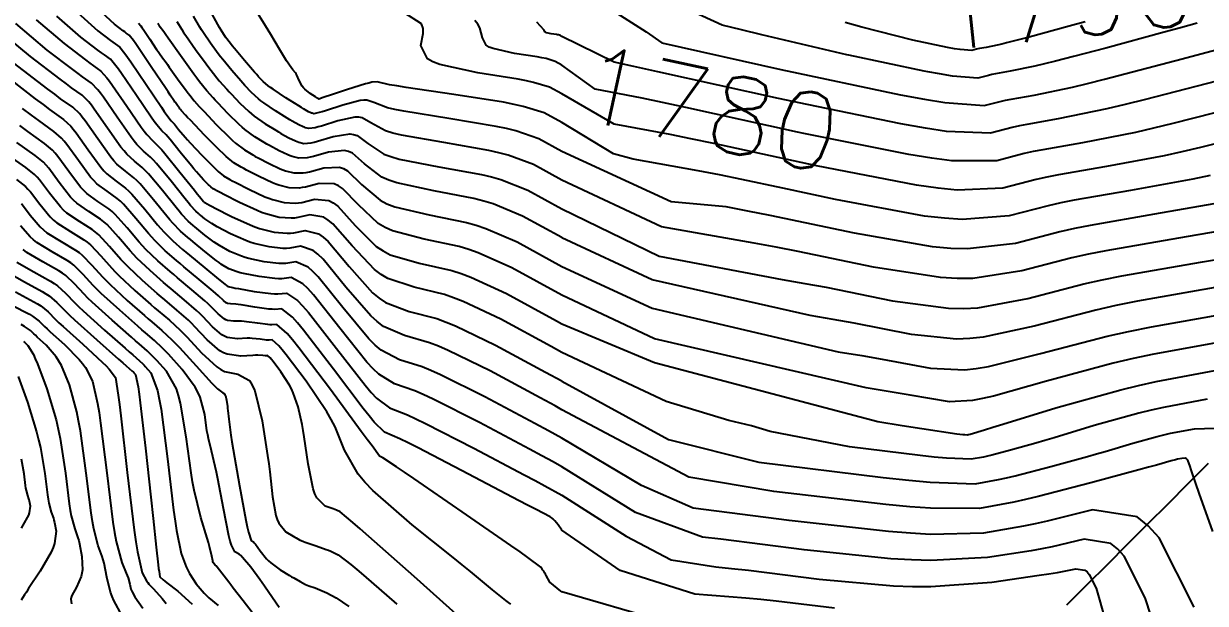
# Model space of a CAD drawing. Header units: metres. Extents: x 837475 to 838479, y 1189012 to 1191015.
# Drawn here: x 837973.4 to 838031.8, y 1189071.6 to 1189100.2 of the extents above; entities that cross this region are included whole.
import ezdxf

# ---------------------------------------------------------------- set-up
doc = ezdxf.new("R2010")
doc.units = ezdxf.units.M
doc.header["$LTSCALE"] = 0.3
for name, color, linetype in [('COTAS 10', 1, 'Continuous'), ('COTAS INT', 252, 'Continuous'), ('DRENAJE', 5, 'Continuous')]:
    doc.layers.add(name, color=color, linetype=linetype)
doc.styles.get("Standard").update_dxf_attribs({"font": 'simplex.shx'})

msp = doc.modelspace()

# ---------------------------------------------------------------- linework, layer by layer
at = {"layer": 'COTAS 10'}
for points in [[(838035.187, 1189095.008), (838031.551, 1189094.089), (838030.633, 1189093.879), (838029.755, 1189093.687), (838026.904, 1189093.152), (838024.54, 1189092.737), (838023.968, 1189092.621), (838023.432, 1189092.504), (838021.794, 1189092.077), (838019.526, 1189091.984), (838018.593, 1189092.078), (838017.528, 1189092.224), (838012.58, 1189093.183), (838011.438, 1189093.432), (838007.511, 1189094.288), (838006.37, 1189094.526), (838005.342, 1189094.734), (838002.58, 1189095.24), (838000, 1189096.744), (837999.998, 1189096.745), (837999.388, 1189097.079), (837998.599, 1189097.315), (837998.243, 1189097.389), (837997.829, 1189097.467), (837995.839, 1189097.779), (837993.961, 1189098.192), (837993.618, 1189098.333), (837993.35, 1189098.485), (837993.021, 1189099.133), (837993.131, 1189099.738), (837993.14, 1189099.864), (837993.14, 1189099.972), (837993.064, 1189100.211), (837992.187, 1189100.774)], [(837974.017, 1189100.401), (837975.394, 1189099.233), (837976.447, 1189098.427), (837976.661, 1189098.266), (837976.842, 1189098.131), (837977.217, 1189097.864), (837977.509, 1189097.543), (837977.637, 1189097.373), (837977.785, 1189097.167), (837978.493, 1189096.134), (837979.202, 1189095.103), (837979.351, 1189094.899), (837979.48, 1189094.73), (837979.777, 1189094.416), (837980.083, 1189094.131), (837980.218, 1189093.98), (837980.374, 1189093.798), (837981.119, 1189092.882), (837981.836, 1189091.979), (837981.974, 1189091.805), (837982.086, 1189091.664), (837982.275, 1189091.432), (837982.298, 1189091.412), (837982.306, 1189091.406), (837982.314, 1189091.399), (837982.35, 1189091.369), (837982.575, 1189091.245), (837982.703, 1189091.178), (837982.86, 1189091.097), (837983.663, 1189090.688), (837984.588, 1189090.264), (837984.821, 1189090.174), (837985.045, 1189090.095), (837985.772, 1189089.907), (837986.41, 1189089.853), (837986.579, 1189089.857), (837986.743, 1189089.871), (837987.306, 1189089.992), (837987.966, 1189089.828), (837988.192, 1189089.661), (837988.436, 1189089.441), (837989.475, 1189088.21), (837990.638, 1189086.911), (837990.96, 1189086.649), (837991.284, 1189086.429), (837992.454, 1189085.987), (837993.821, 1189085.631), (837994.268, 1189085.465), (837994.745, 1189085.27), (837996.718, 1189084.323), (837999.193, 1189082.989), (837999.987, 1189082.55), (838000, 1189082.543), (838005.271, 1189079.661), (838009.726, 1189078.537), (838015.88, 1189077.778), (838017.137, 1189077.645), (838018.2, 1189077.545), (838020.425, 1189077.461), (838021.581, 1189077.674), (838021.97, 1189077.76), (838022.39, 1189077.859), (838024.155, 1189078.315), (838025.97, 1189078.818), (838026.421, 1189078.946), (838026.849, 1189079.069), (838028.208, 1189079.473), (838029.414, 1189079.808), (838029.745, 1189079.889), (838030.076, 1189079.963), (838031.26, 1189080.186), (838032.254, 1189080.219)], [(838032.841, 1189087.264), (838028.444, 1189086.492), (838027.38, 1189086.276), (838026.383, 1189086.058), (838023.336, 1189085.264), (838020.816, 1189084.713), (838020.152, 1189084.649), (838019.501, 1189084.623), (838017.27, 1189084.85), (838014.436, 1189085.407), (838013.405, 1189085.589), (838012.268, 1189085.783), (838004.454, 1189087.546), (838000, 1189089.635), (837999.993, 1189089.639), (837998.053, 1189090.701), (837996.6, 1189091.303), (837996.138, 1189091.444), (837995.65, 1189091.574), (837993.674, 1189091.95), (837991.844, 1189092.339), (837991.448, 1189092.476), (837991.1, 1189092.627), (837990.244, 1189093.279), (837989.64, 1189093.817), (837989.452, 1189093.895), (837989.255, 1189093.943), (837988.465, 1189093.861), (837987.724, 1189093.645), (837987.557, 1189093.608), (837987.406, 1189093.581), (837987.001, 1189093.566), (837986.669, 1189093.653), (837986.565, 1189093.69), (837986.455, 1189093.733), (837986.015, 1189093.936), (837985.543, 1189094.188), (837985.412, 1189094.261), (837985.282, 1189094.337), (837984.816, 1189094.624), (837984.33, 1189094.98), (837984.189, 1189095.099), (837984.044, 1189095.227), (837983.494, 1189095.764), (837982.985, 1189096.3), (837982.866, 1189096.428), (837982.756, 1189096.547), (837982.44, 1189096.902), (837982.088, 1189097.348), (837981.955, 1189097.525), (837981.807, 1189097.724), (837981.147, 1189098.636), (837980.532, 1189099.498), (837980.413, 1189099.667), (837980.316, 1189099.805), (837980.148, 1189100.049), (837980.085, 1189100.141), (837980.054, 1189100.182), (837980.018, 1189100.231)], [(838025.849, 1189100.312), (838025.061, 1189100.096), (838023.085, 1189099.557), (838021.973, 1189099.267), (838021.73, 1189099.206), (838021.514, 1189099.155), (838020.968, 1189099.04), (838020.636, 1189098.982), (838020.556, 1189098.966), (838020.481, 1189098.949), (838020.251, 1189098.89), (838019.685, 1189098.932), (838019.398, 1189098.98), (838019.054, 1189099.044), (838017.341, 1189099.406), (838014.815, 1189100.043), (838014, 1189100.27)], [(838013.466, 1189071.309), (838010.588, 1189071.656), (838009.83, 1189071.736), (838009.09, 1189071.809), (838006.559, 1189072.012), (838002.878, 1189073.177), (838000, 1189075.175), (837999.973, 1189075.212), (837999.884, 1189075.331), (837999.808, 1189075.431), (837999.644, 1189075.638), (837999.561, 1189075.719), (837999.536, 1189075.74), (837999.511, 1189075.76), (837999.411, 1189075.825), (837998.729, 1189076.187), (837998.336, 1189076.394), (837997.855, 1189076.647), (837995.383, 1189077.945), (837992.891, 1189079.237), (837992.399, 1189079.486), (837991.991, 1189079.688), (837991.233, 1189080.024), (837990.723, 1189080.519), (837990.473, 1189080.822), (837990.175, 1189081.195), (837988.706, 1189083.14), (837987.232, 1189085.065), (837986.931, 1189085.426), (837986.677, 1189085.712), (837986.146, 1189086.124), (837985.805, 1189086.09), (837985.67, 1189086.096), (837985.518, 1189086.107), (837984.822, 1189086.202), (837984.143, 1189086.31), (837984.001, 1189086.329), (837983.88, 1189086.345), (837983.61, 1189086.363), (837983.474, 1189086.38), (837983.438, 1189086.396), (837983.403, 1189086.415), (837983.278, 1189086.523), (837983.02, 1189086.765), (837982.9, 1189086.87), (837982.758, 1189086.991), (837982.071, 1189087.565), (837981.312, 1189088.197), (837981.125, 1189088.354), (837980.949, 1189088.504), (837980.396, 1189088.984), (837979.877, 1189089.49), (837979.722, 1189089.657), (837979.563, 1189089.836), (837978.946, 1189090.579), (837978.332, 1189091.284), (837978.174, 1189091.439), (837978.021, 1189091.577), (837977.515, 1189091.928), (837977.012, 1189092.305), (837976.861, 1189092.459), (837976.706, 1189092.634), (837976.105, 1189093.443), (837975.535, 1189094.242), (837975.399, 1189094.411), (837975.272, 1189094.556), (837974.894, 1189094.892), (837974.14, 1189095.427), (837973.776, 1189095.698), (837973.345, 1189096.023)], [(837973.284, 1189091.317), (837973.718, 1189090.752), (837974.21, 1189090.164), (837974.371, 1189090.019), (837974.543, 1189089.88), (837975.253, 1189089.44), (837975.96, 1189089.023), (837976.13, 1189088.899), (837976.289, 1189088.77), (837976.772, 1189088.276), (837977.29, 1189087.693), (837977.471, 1189087.51), (837977.668, 1189087.316), (837978.517, 1189086.535), (837979.36, 1189085.794), (837979.555, 1189085.625), (837979.732, 1189085.472), (837980.229, 1189085.05), (837980.723, 1189084.588), (837980.897, 1189084.409), (837981.089, 1189084.207), (837981.917, 1189083.296), (837982.688, 1189082.449), (837982.844, 1189082.288), (837982.974, 1189082.159), (837983.235, 1189081.958), (837983.322, 1189081.909), (837983.343, 1189081.875), (837983.362, 1189081.832), (837983.418, 1189081.605), (837983.464, 1189081.288), (837983.476, 1189081.188), (837983.488, 1189081.082), (837983.53, 1189080.658), (837983.637, 1189079.875), (837983.69, 1189079.543), (837983.753, 1189079.162), (837984.063, 1189077.369), (837984.38, 1189075.666), (837984.446, 1189075.341), (837984.504, 1189075.081), (837984.637, 1189074.669), (837984.75, 1189074.591), (837984.795, 1189074.541), (837984.845, 1189074.478), (837985.077, 1189074.146), (837985.393, 1189073.753), (837985.497, 1189073.65), (837985.607, 1189073.551), (837986.067, 1189073.218), (837986.526, 1189072.937), (837986.636, 1189072.871), (837986.74, 1189072.81), (837987.053, 1189072.63), (837987.33, 1189072.492), (837987.409, 1189072.457), (837987.491, 1189072.424), (837987.796, 1189072.314), (837988.147, 1189072.179), (837988.257, 1189072.13), (837988.372, 1189072.075), (837988.837, 1189071.832), (837989.469, 1189071.404)], [(837972.99, 1189086.952), (837973.898, 1189086.469), (837974.086, 1189086.358), (837974.246, 1189086.257), (837974.599, 1189085.973), (837974.968, 1189085.594), (837975.139, 1189085.432), (837975.341, 1189085.246), (837976.318, 1189084.37), (837977.278, 1189083.487), (837977.468, 1189083.297), (837977.627, 1189083.131), (837977.927, 1189082.727), (837978.071, 1189081.854), (837978.131, 1189081.392), (837978.199, 1189080.834), (837978.518, 1189078.023), (837978.86, 1189075.173), (837978.943, 1189074.591), (837979.021, 1189074.098), (837979.259, 1189073.065), (837979.467, 1189072.672), (837979.526, 1189072.582), (837979.585, 1189072.501), (837979.804, 1189072.279), (837980.239, 1189071.793), (837980.435, 1189071.546)], [(837973.287, 1189075.266), (837973.592, 1189075.793), (837973.647, 1189075.917), (837973.689, 1189076.031), (837973.731, 1189076.365), (837973.684, 1189076.612), (837973.67, 1189076.671), (837973.655, 1189076.726), (837973.595, 1189076.893), (837973.528, 1189077.142), (837973.509, 1189077.249), (837973.489, 1189077.373), (837973.416, 1189077.957), (837973.296, 1189078.679)]]:
    msp.add_lwpolyline(points, dxfattribs=at)
at = {"layer": 'COTAS INT'}
for points in [[(838000, 1189102.478), (838004.162, 1189099.813), (838004.937, 1189099.27), (838010.816, 1189097.949), (838016.733, 1189096.698), (838017.921, 1189096.477), (838018.913, 1189096.311), (838020.868, 1189096.164), (838021.661, 1189096.371), (838021.921, 1189096.428), (838022.198, 1189096.484), (838023.342, 1189096.685), (838025.229, 1189097.08), (838025.974, 1189097.258), (838026.815, 1189097.467), (838030.657, 1189098.47), (838034.475, 1189099.495), (838035.302, 1189099.718), (838036.028, 1189099.915), (838037.818, 1189100.403)], [(838031.385, 1189100.237), (838030.576, 1189100.015), (838029.768, 1189099.795), (838026.871, 1189099.013), (838025.275, 1189098.597), (838024.394, 1189098.367), (838023.852, 1189098.232), (838023.371, 1189098.117), (838022.155, 1189097.863), (838021.417, 1189097.733), (838021.239, 1189097.697), (838021.071, 1189097.66), (838020.56, 1189097.527), (838019.299, 1189097.622), (838018.66, 1189097.729), (838018.086, 1189097.836), (838017.894, 1189097.871), (838014.171, 1189098.659), (838014.078, 1189098.678), (838009.876, 1189099.657), (838008.866, 1189099.908), (838007.922, 1189100.15), (838002.294, 1189102.733)], [(837976.049, 1189100.769), (837977.059, 1189099.869), (837977.687, 1189099.389), (837977.923, 1189099.212), (837978.147, 1189099.053), (837978.403, 1189098.737), (837978.532, 1189098.557), (837978.686, 1189098.338), (837979.448, 1189097.211), (837980.2, 1189096.09), (837980.347, 1189095.875), (837980.468, 1189095.7), (837980.682, 1189095.412), (837980.764, 1189095.334), (837980.801, 1189095.292), (837980.844, 1189095.242), (837981.049, 1189094.989), (837981.376, 1189094.605), (837981.496, 1189094.472), (837981.627, 1189094.328), (837982.208, 1189093.713), (837982.774, 1189093.137), (837982.897, 1189093.017), (837983.005, 1189092.915), (837983.275, 1189092.69), (837983.576, 1189092.518), (837983.705, 1189092.45), (837983.853, 1189092.372), (837984.55, 1189092.015), (837985.315, 1189091.662), (837985.505, 1189091.587), (837985.686, 1189091.522), (837986.263, 1189091.371), (837986.809, 1189091.344), (837986.97, 1189091.358), (837987.135, 1189091.38), (837987.77, 1189091.54), (837988.481, 1189091.474), (837988.696, 1189091.354), (837988.918, 1189091.191), (837989.782, 1189090.237), (837990.823, 1189089.197), (837991.155, 1189088.98), (837991.508, 1189088.793), (837992.942, 1189088.372), (837994.552, 1189088.008), (837995.016, 1189087.857), (837995.487, 1189087.683), (837997.252, 1189086.874), (837999.728, 1189085.526), (838000, 1189085.374), (838004.57, 1189083.457), (838015.616, 1189080.538), (838016.805, 1189080.355), (838017.781, 1189080.205), (838019.522, 1189079.942), (838019.81, 1189079.906), (838019.868, 1189079.9), (838019.917, 1189079.895), (838020.018, 1189079.891), (838020.068, 1189079.9), (838020.085, 1189079.904), (838020.103, 1189079.908), (838020.179, 1189079.927), (838020.878, 1189080.14), (838021.289, 1189080.265), (838021.795, 1189080.42), (838024.405, 1189081.22), (838027.611, 1189082.113), (838028.493, 1189082.326), (838029.372, 1189082.524), (838032.521, 1189083.117)], [(838033.152, 1189084.582), (838029.242, 1189083.873), (838028.229, 1189083.656), (838027.247, 1189083.43), (838023.953, 1189082.539), (838021.332, 1189081.804), (838020.775, 1189081.677), (838020.29, 1189081.583), (838019.146, 1189081.517), (838017.206, 1189081.854), (838016.22, 1189082.014), (838015.038, 1189082.203), (838004.57, 1189084.626), (838000, 1189086.793), (837999.992, 1189086.797), (837997.519, 1189088.15), (837995.858, 1189088.89), (837995.39, 1189089.052), (837994.918, 1189089.197), (837993.186, 1189089.565), (837991.62, 1189089.975), (837991.253, 1189090.145), (837990.915, 1189090.341), (837989.936, 1189091.251), (837989.159, 1189092.066), (837988.948, 1189092.201), (837988.739, 1189092.297), (837988.001, 1189092.314), (837987.331, 1189092.135), (837987.165, 1189092.108), (837987.008, 1189092.089), (837986.509, 1189092.102), (837986.014, 1189092.233), (837985.858, 1189092.288), (837985.695, 1189092.352), (837985.039, 1189092.655), (837984.416, 1189092.977), (837984.274, 1189093.054), (837984.145, 1189093.125), (837983.788, 1189093.335), (837983.401, 1189093.651), (837983.253, 1189093.789), (837983.087, 1189093.948), (837982.339, 1189094.707), (837981.636, 1189095.439), (837981.5, 1189095.582), (837981.387, 1189095.7), (837981.19, 1189095.909), (837981.139, 1189095.974), (837981.119, 1189096.001), (837981.096, 1189096.032), (837980.994, 1189096.173), (837980.894, 1189096.313), (837980.873, 1189096.342), (837980.854, 1189096.367), (837980.813, 1189096.424), (837980.634, 1189096.688), (837980.529, 1189096.845), (837980.4, 1189097.037), (837979.737, 1189098.031), (837979.066, 1189099.027), (837978.933, 1189099.22), (837978.822, 1189099.378), (837978.612, 1189099.648), (837978.463, 1189099.753), (837978.392, 1189099.806), (837978.307, 1189099.87), (837977.892, 1189100.188), (837977.065, 1189100.953)], [(838032.588, 1189091.376), (838029.279, 1189090.797), (838026.102, 1189090.239), (838025.333, 1189090.083), (838024.612, 1189089.926), (838022.411, 1189089.352), (838020.042, 1189089.076), (838019.217, 1189089.106), (838018.317, 1189089.184), (838014.456, 1189089.85), (838010.281, 1189090.736), (838009.184, 1189090.951), (838008.112, 1189091.154), (838005.388, 1189091.401), (838000, 1189093.901), (837999.996, 1189093.903), (837998.854, 1189094.528), (837997.712, 1189094.923), (837997.259, 1189095.031), (837996.748, 1189095.139), (837994.407, 1189095.528), (837992.18, 1189095.884), (837991.741, 1189095.973), (837991.378, 1189096.056), (837990.705, 1189096.321), (837990.363, 1189096.442), (837990.208, 1189096.436), (837990.028, 1189096.412), (837989.161, 1189096.182), (837988.312, 1189095.909), (837988.144, 1189095.858), (837988.004, 1189095.817), (837987.738, 1189095.761), (837987.651, 1189095.784), (837987.624, 1189095.793), (837987.595, 1189095.805), (837987.48, 1189095.858), (837987.232, 1189096.003), (837987.12, 1189096.073), (837986.989, 1189096.155), (837986.357, 1189096.557), (837985.724, 1189096.973), (837985.592, 1189097.065), (837985.479, 1189097.145), (837985.226, 1189097.35), (837985.007, 1189097.592), (837984.915, 1189097.697), (837984.81, 1189097.818), (837984.316, 1189098.391), (837983.815, 1189098.982), (837983.706, 1189099.115), (837983.609, 1189099.234), (837983.364, 1189099.55), (837983.149, 1189099.89), (837983.071, 1189100.024), (837982.985, 1189100.175), (837982.608, 1189100.863)], [(838032.037, 1189092.712), (838031.171, 1189092.531), (838028.092, 1189091.974), (838025.321, 1189091.488), (838024.651, 1189091.352), (838024.022, 1189091.215), (838022.102, 1189090.714), (838019.784, 1189090.53), (838018.905, 1189090.592), (838017.923, 1189090.704), (838013.518, 1189091.517), (838010.921, 1189092.077), (838008.896, 1189092.512), (838007.777, 1189092.739), (838006.727, 1189092.944), (838003.518, 1189093.51), (838002.554, 1189093.776), (838000, 1189095.322), (837999.997, 1189095.324), (837999.121, 1189095.803), (837998.083, 1189096.129), (837997.633, 1189096.227), (837997.114, 1189096.328), (837994.651, 1189096.72), (837992.292, 1189097.066), (837991.838, 1189097.138), (837991.47, 1189097.2), (837990.859, 1189097.334), (837990.604, 1189097.317), (837990.461, 1189097.283), (837990.286, 1189097.235), (837989.393, 1189096.956), (837988.508, 1189096.663), (837988.339, 1189096.608), (837988.203, 1189096.563), (837987.984, 1189096.492), (837987.979, 1189096.494), (837987.977, 1189096.494), (837987.975, 1189096.495), (837987.968, 1189096.498), (837987.901, 1189096.541), (837987.861, 1189096.566), (837987.812, 1189096.597), (837987.56, 1189096.759), (837987.285, 1189096.981), (837987.222, 1189097.05), (837987.166, 1189097.122), (837987.009, 1189097.409), (837986.89, 1189097.678), (837986.857, 1189097.739), (837986.824, 1189097.793), (837986.704, 1189097.94), (837986.528, 1189098.163), (837986.46, 1189098.265), (837986.383, 1189098.384), (837986.034, 1189098.962), (837985.603, 1189099.687), (837985.475, 1189099.899), (837985.342, 1189100.116), (837984.83, 1189100.942)], [(838032.159, 1189075.099), (838031.496, 1189077.003), (838031.169, 1189077.966), (838031.103, 1189078.159), (838031.047, 1189078.32), (838030.937, 1189078.631), (838030.865, 1189078.707), (838030.834, 1189078.718), (838030.798, 1189078.726), (838030.629, 1189078.72), (838030.428, 1189078.683), (838030.372, 1189078.67), (838030.315, 1189078.656), (838030.11, 1189078.599), (838029.376, 1189078.393), (838028.987, 1189078.286), (838028.516, 1189078.157), (838026.143, 1189077.509), (838023.533, 1189076.834), (838022.913, 1189076.688), (838022.337, 1189076.56), (838020.628, 1189076.246), (838018.208, 1189076.255), (838017.184, 1189076.331), (838016.006, 1189076.439), (838010.474, 1189077.092), (838006.264, 1189077.792), (838000, 1189081.129), (837999.657, 1189081.319), (837998.926, 1189081.721), (837996.451, 1189083.047), (837994.375, 1189084.064), (837993.894, 1189084.269), (837993.455, 1189084.442), (837992.209, 1189084.795), (837991.171, 1189085.247), (837990.863, 1189085.483), (837990.545, 1189085.768), (837989.321, 1189087.196), (837988.195, 1189088.566), (837987.94, 1189088.814), (837987.708, 1189089.004), (837987.074, 1189089.219), (837986.547, 1189089.116), (837986.383, 1189089.107), (837986.211, 1189089.107), (837985.526, 1189089.176), (837984.786, 1189089.35), (837984.579, 1189089.417), (837984.372, 1189089.491), (837983.62, 1189089.823), (837982.965, 1189090.169), (837982.819, 1189090.252), (837982.689, 1189090.33), (837982.348, 1189090.563), (837982.134, 1189090.742), (837982.083, 1189090.784), (837982.036, 1189090.824), (837981.899, 1189090.942), (837981.644, 1189091.23), (837981.524, 1189091.376), (837981.381, 1189091.55), (837980.685, 1189092.421), (837979.966, 1189093.295), (837979.809, 1189093.472), (837979.671, 1189093.62), (837979.325, 1189093.919), (837978.987, 1189094.245), (837978.853, 1189094.411), (837978.703, 1189094.609), (837978.015, 1189095.596), (837977.335, 1189096.582), (837977.189, 1189096.78), (837977.062, 1189096.945), (837976.753, 1189097.27), (837976.302, 1189097.59), (837976.084, 1189097.752), (837975.826, 1189097.946), (837974.561, 1189098.914), (837973.001, 1189100.217)], [(838031.891, 1189081.651), (838029.724, 1189081.244), (838029.119, 1189081.107), (838028.513, 1189080.961), (838026.307, 1189080.347), (838024.322, 1189079.744), (838023.855, 1189079.606), (838023.424, 1189079.479), (838022.167, 1189079.121), (838021.246, 1189078.883), (838021.028, 1189078.832), (838020.824, 1189078.787), (838020.222, 1189078.676), (838018.996, 1189078.728), (838018.4, 1189078.786), (838017.694, 1189078.862), (838014.216, 1189079.293), (838010.287, 1189080.048), (838009.371, 1189080.332), (838008.249, 1189080.595), (838005.154, 1189081.53), (838000, 1189083.958), (837999.461, 1189084.258), (837996.985, 1189085.599), (837995.116, 1189086.477), (837994.642, 1189086.661), (837994.187, 1189086.82), (837992.698, 1189087.18), (837991.396, 1189087.611), (837991.058, 1189087.814), (837990.73, 1189088.054), (837989.629, 1189089.224), (837988.677, 1189090.316), (837988.444, 1189090.507), (837988.224, 1189090.651), (837987.538, 1189090.766), (837986.939, 1189090.626), (837986.774, 1189090.607), (837986.61, 1189090.598), (837986.018, 1189090.639), (837985.359, 1189090.812), (837985.152, 1189090.886), (837984.935, 1189090.972), (837984.062, 1189091.374), (837983.29, 1189091.767), (837983.136, 1189091.846), (837983.008, 1189091.912), (837982.761, 1189092.046), (837982.641, 1189092.146), (837982.593, 1189092.191), (837982.538, 1189092.244), (837982.287, 1189092.5), (837981.931, 1189092.896), (837981.811, 1189093.038), (837981.682, 1189093.193), (837981.136, 1189093.869), (837980.628, 1189094.496), (837980.522, 1189094.62), (837980.432, 1189094.722), (837980.23, 1189094.914), (837979.974, 1189095.215), (837979.849, 1189095.387), (837979.701, 1189095.597), (837978.97, 1189096.672), (837978.236, 1189097.752), (837978.084, 1189097.965), (837977.956, 1189098.14), (837977.682, 1189098.459), (837977.382, 1189098.671), (837977.238, 1189098.779), (837977.067, 1189098.908), (837976.226, 1189099.551), (837975.033, 1189100.585)], [(837979.076, 1189100.242), (837979.179, 1189100.11), (837979.233, 1189100.033), (837979.298, 1189099.939), (837979.626, 1189099.453), (837979.966, 1189098.946), (837980.04, 1189098.838), (837980.104, 1189098.745), (837980.258, 1189098.529), (837980.43, 1189098.295), (837980.505, 1189098.192), (837980.592, 1189098.072), (837981.005, 1189097.496), (837981.427, 1189096.912), (837981.52, 1189096.786), (837981.603, 1189096.675), (837981.815, 1189096.405), (837982.072, 1189096.123), (837982.183, 1189096.005), (837982.311, 1189095.87), (837982.916, 1189095.235), (837983.565, 1189094.588), (837983.721, 1189094.444), (837983.866, 1189094.315), (837984.302, 1189093.979), (837984.714, 1189093.731), (837984.843, 1189093.657), (837984.979, 1189093.582), (837985.527, 1189093.296), (837986.075, 1189093.043), (837986.211, 1189092.989), (837986.341, 1189092.943), (837986.755, 1189092.834), (837987.207, 1189092.835), (837987.361, 1189092.858), (837987.528, 1189092.89), (837988.233, 1189093.087), (837988.997, 1189093.12), (837989.2, 1189093.048), (837989.4, 1189092.941), (837990.09, 1189092.265), (837991.008, 1189091.484), (837991.351, 1189091.311), (837991.732, 1189091.157), (837993.43, 1189090.758), (837995.284, 1189090.385), (837995.764, 1189090.248), (837996.229, 1189090.096), (837997.786, 1189089.425), (837999.993, 1189088.218), (838000, 1189088.214), (838004.454, 1189086.144), (838013.653, 1189083.993), (838014.812, 1189083.801), (838015.821, 1189083.63), (838018.208, 1189083.183), (838019.896, 1189083.103), (838020.463, 1189083.163), (838021.074, 1189083.259), (838023.644, 1189083.901), (838026.936, 1189084.763), (838028.001, 1189084.997), (838029.134, 1189085.229), (838033.783, 1189086.048)], [(837980.968, 1189100.32), (837981.205, 1189099.928), (837981.299, 1189099.786), (837981.405, 1189099.629), (837981.886, 1189098.94), (837982.408, 1189098.227), (837982.539, 1189098.055), (837982.663, 1189097.893), (837983.065, 1189097.398), (837983.441, 1189096.971), (837983.549, 1189096.851), (837983.659, 1189096.731), (837984.071, 1189096.292), (837984.522, 1189095.866), (837984.656, 1189095.754), (837984.795, 1189095.644), (837985.33, 1189095.268), (837985.851, 1189094.943), (837985.982, 1189094.865), (837986.106, 1189094.793), (837986.503, 1189094.577), (837986.835, 1189094.424), (837986.918, 1189094.391), (837986.996, 1189094.363), (837987.247, 1189094.297), (837987.605, 1189094.326), (837987.752, 1189094.358), (837987.92, 1189094.399), (837988.697, 1189094.635), (837989.513, 1189094.766), (837989.704, 1189094.742), (837989.881, 1189094.692), (837990.397, 1189094.293), (837991.193, 1189093.77), (837991.546, 1189093.642), (837991.956, 1189093.521), (837993.919, 1189093.143), (837996.016, 1189092.762), (837996.512, 1189092.64), (837996.97, 1189092.509), (837998.32, 1189091.977), (837999.994, 1189091.061), (838000, 1189091.058), (838004.804, 1189088.714), (838010.883, 1189087.573), (838011.998, 1189087.376), (838013.051, 1189087.183), (838016.332, 1189086.517), (838019.106, 1189086.143), (838019.84, 1189086.135), (838020.558, 1189086.167), (838023.028, 1189086.626), (838025.793, 1189087.347), (838026.698, 1189087.545), (838027.663, 1189087.741), (838031.653, 1189088.442), (838035.422, 1189089.065)], [(838034.005, 1189090.22), (838030.466, 1189089.619), (838026.882, 1189088.99), (838026.015, 1189088.814), (838025.203, 1189088.637), (838022.719, 1189087.989), (838020.3, 1189087.621), (838019.528, 1189087.621), (838018.712, 1189087.664), (838015.394, 1189088.183), (838011.666, 1189088.959), (838010.591, 1189089.164), (838009.498, 1189089.364), (838004.921, 1189090.175), (838000, 1189092.479), (837999.995, 1189092.482), (837998.587, 1189093.252), (837997.341, 1189093.716), (837996.886, 1189093.835), (837996.382, 1189093.951), (837994.163, 1189094.335), (837992.068, 1189094.703), (837991.643, 1189094.807), (837991.285, 1189094.913), (837990.551, 1189095.307), (837990.122, 1189095.567), (837989.956, 1189095.589), (837989.77, 1189095.589), (837988.929, 1189095.408), (837988.116, 1189095.154), (837987.948, 1189095.108), (837987.805, 1189095.072), (837987.492, 1189095.029), (837987.324, 1189095.073), (837987.271, 1189095.092), (837987.215, 1189095.114), (837986.992, 1189095.217), (837986.669, 1189095.398), (837986.551, 1189095.469), (837986.42, 1189095.549), (837985.843, 1189095.912), (837985.26, 1189096.309), (837985.124, 1189096.409), (837985, 1189096.506), (837984.649, 1189096.821), (837984.333, 1189097.161), (837984.232, 1189097.274), (837984.125, 1189097.394), (837983.691, 1189097.895), (837983.239, 1189098.438), (837983.122, 1189098.585), (837983.008, 1189098.73), (837982.625, 1189099.245), (837982.277, 1189099.759), (837982.185, 1189099.905), (837982.095, 1189100.051), (837981.788, 1189100.592)], [(838034.276, 1189096.323), (838030.194, 1189095.275), (838029.23, 1189095.045), (838028.338, 1189094.842), (838025.717, 1189094.33), (838023.759, 1189093.986), (838023.286, 1189093.89), (838022.842, 1189093.793), (838021.485, 1189093.439), (838019.268, 1189093.438), (838018.282, 1189093.564), (838017.134, 1189093.744), (838011.956, 1189094.787), (838011.642, 1189094.85), (838006.126, 1189096.065), (838004.962, 1189096.314), (838003.957, 1189096.525), (838001.642, 1189096.971), (838000, 1189098.166), (837999.999, 1189098.167), (837999.656, 1189098.354), (837999.211, 1189098.488), (837999.01, 1189098.529), (837998.777, 1189098.573), (837997.656, 1189098.749), (837996.598, 1189098.981), (837996.405, 1189099.061), (837996.254, 1189099.147), (837996.069, 1189099.511), (837995.947, 1189100.016), (837995.837, 1189100.19), (837995.693, 1189100.379)], [(838033.365, 1189097.637), (838028.837, 1189096.46), (838027.826, 1189096.212), (838026.921, 1189095.998), (838024.53, 1189095.507), (838022.979, 1189095.235), (838022.603, 1189095.159), (838022.252, 1189095.082), (838021.177, 1189094.802), (838019.01, 1189094.893), (838017.97, 1189095.05), (838016.739, 1189095.265), (838012.115, 1189096.225), (838010.704, 1189096.517), (838004.741, 1189097.841), (838003.555, 1189098.101), (838002.572, 1189098.315), (838000, 1189099.588), (837999.923, 1189099.63), (837999.823, 1189099.66), (837999.778, 1189099.669), (837999.725, 1189099.679), (837999.473, 1189099.719), (837999.235, 1189099.771), (837999.192, 1189099.789), (837999.158, 1189099.808), (837999.116, 1189099.89), (837998.764, 1189100.294)], [(838031.236, 1189071.358), (838029.507, 1189074.786), (838028.975, 1189075.385), (838028.42, 1189075.832), (838026.225, 1189076.183), (838023.971, 1189075.617), (838023.379, 1189075.487), (838022.801, 1189075.368), (838020.831, 1189075.032), (838018.215, 1189074.966), (838017.23, 1189075.018), (838016.131, 1189075.099), (838011.222, 1189075.646), (838006.484, 1189076.257), (838003.928, 1189077.383), (838000, 1189079.718), (837999.989, 1189079.724), (837999.327, 1189080.088), (837998.658, 1189080.452), (837996.184, 1189081.772), (837994.004, 1189082.857), (837993.52, 1189083.074), (837993.089, 1189083.254), (837991.965, 1189083.602), (837991.059, 1189084.065), (837990.765, 1189084.318), (837990.453, 1189084.625), (837989.167, 1189086.182), (837987.955, 1189087.691), (837987.688, 1189087.967), (837987.45, 1189088.181), (837986.842, 1189088.445), (837986.351, 1189088.362), (837986.187, 1189088.357), (837986.012, 1189088.361), (837985.28, 1189088.444), (837984.527, 1189088.606), (837984.338, 1189088.659), (837984.157, 1189088.717), (837983.577, 1189088.957), (837983.069, 1189089.241), (837982.935, 1189089.326), (837982.803, 1189089.415), (837982.347, 1189089.758), (837981.953, 1189090.085), (837981.861, 1189090.163), (837981.775, 1189090.235), (837981.523, 1189090.453), (837981.203, 1189090.795), (837981.073, 1189090.946), (837980.927, 1189091.122), (837980.25, 1189091.961), (837979.557, 1189092.792), (837979.4, 1189092.964), (837979.259, 1189093.109), (837978.872, 1189093.421), (837978.493, 1189093.76), (837978.355, 1189093.923), (837978.203, 1189094.115), (837977.538, 1189095.058), (837976.885, 1189095.997), (837976.742, 1189096.188), (837976.614, 1189096.348), (837976.288, 1189096.675), (837975.761, 1189097.049), (837975.507, 1189097.239), (837975.206, 1189097.466), (837973.728, 1189098.596), (837971.985, 1189100.032)], [(837972.063, 1189097.959), (837973.965, 1189096.504), (837974.353, 1189096.212), (837974.68, 1189095.968), (837975.359, 1189095.486), (837975.72, 1189095.154), (837975.846, 1189095.003), (837975.985, 1189094.827), (837976.583, 1189093.981), (837977.205, 1189093.127), (837977.359, 1189092.947), (837977.505, 1189092.79), (837977.967, 1189092.426), (837978.434, 1189092.088), (837978.583, 1189091.947), (837978.74, 1189091.787), (837979.38, 1189091.04), (837980.017, 1189090.265), (837980.173, 1189090.087), (837980.319, 1189089.925), (837980.772, 1189089.473), (837981.252, 1189089.058), (837981.416, 1189088.92), (837981.593, 1189088.771), (837982.344, 1189088.147), (837983.03, 1189087.585), (837983.166, 1189087.475), (837983.279, 1189087.385), (837983.491, 1189087.225), (837983.727, 1189087.169), (837983.854, 1189087.145), (837984.008, 1189087.116), (837984.788, 1189086.981), (837985.614, 1189086.87), (837985.796, 1189086.857), (837985.958, 1189086.852), (837986.378, 1189086.898), (837986.935, 1189086.535), (837987.183, 1189086.273), (837987.473, 1189085.94), (837988.86, 1189084.154), (837990.268, 1189082.338), (837990.57, 1189081.987), (837990.835, 1189081.701), (837991.477, 1189081.217), (837992.357, 1189080.877), (837992.773, 1189080.682), (837993.262, 1189080.444), (837995.65, 1189079.221), (837998.123, 1189077.915), (837998.667, 1189077.625), (837999.149, 1189077.366), (838000, 1189076.897), (838003.169, 1189074.871), (838005.388, 1189073.703), (838007.607, 1189073.366), (838008.385, 1189073.284), (838009.22, 1189073.19), (838012.718, 1189072.755), (838016.382, 1189072.421), (838017.322, 1189072.391), (838018.23, 1189072.388), (838021.238, 1189072.602), (838023.578, 1189072.941), (838024.065, 1189073.017), (838024.481, 1189073.084), (838025.403, 1189073.263), (838025.839, 1189073.193), (838025.949, 1189073.104), (838026.054, 1189072.986), (838026.398, 1189072.305), (838026.844, 1189070.743)], [(838029.725, 1189069.055), (838028.817, 1189071.832), (838027.781, 1189073.886), (838027.462, 1189074.245), (838027.129, 1189074.513), (838025.814, 1189074.723), (838024.226, 1189074.351), (838023.722, 1189074.252), (838023.19, 1189074.154), (838021.035, 1189073.817), (838018.222, 1189073.677), (838017.276, 1189073.704), (838016.257, 1189073.76), (838011.97, 1189074.2), (838007.852, 1189074.723), (838006.939, 1189074.831), (838003.637, 1189076.039), (838000, 1189078.304), (837999.569, 1189078.545), (837998.997, 1189078.856), (837998.391, 1189079.184), (837995.917, 1189080.496), (837993.633, 1189081.65), (837993.146, 1189081.878), (837992.723, 1189082.065), (837991.721, 1189082.409), (837990.947, 1189082.883), (837990.668, 1189083.152), (837990.36, 1189083.481), (837989.014, 1189085.168), (837987.714, 1189086.816), (837987.436, 1189087.12), (837987.193, 1189087.358), (837986.61, 1189087.671), (837986.155, 1189087.607), (837985.992, 1189087.607), (837985.813, 1189087.616), (837985.034, 1189087.712), (837984.267, 1189087.861), (837984.096, 1189087.902), (837983.942, 1189087.943), (837983.534, 1189088.091), (837983.174, 1189088.313), (837983.05, 1189088.401), (837982.916, 1189088.5), (837982.345, 1189088.952), (837981.773, 1189089.428), (837981.638, 1189089.541), (837981.513, 1189089.647), (837981.147, 1189089.963), (837980.761, 1189090.36), (837980.623, 1189090.516), (837980.472, 1189090.693), (837979.815, 1189091.5), (837979.149, 1189092.29), (837978.992, 1189092.455), (837978.846, 1189092.598), (837978.42, 1189092.924), (837977.999, 1189093.275), (837977.857, 1189093.435), (837977.704, 1189093.621), (837977.06, 1189094.519), (837976.435, 1189095.412), (837976.294, 1189095.595), (837976.167, 1189095.751), (837975.823, 1189096.081), (837975.221, 1189096.508), (837974.93, 1189096.725), (837974.586, 1189096.985), (837972.895, 1189098.277)], [(838004.985, 1189070.675), (838000, 1189072.129), (837999.945, 1189072.157), (837999.402, 1189072.598), (837999.225, 1189072.93), (837999.189, 1189072.995), (837999.158, 1189073.05), (837999.095, 1189073.152), (837999.057, 1189073.197), (837999.042, 1189073.216), (837999.026, 1189073.237), (837998.952, 1189073.337), (837998.305, 1189073.828), (837997.928, 1189074.096), (837997.464, 1189074.422), (837995.074, 1189076.077), (837992.677, 1189077.722), (837992.209, 1189078.041), (837991.827, 1189078.301), (837991.152, 1189078.749), (837991.053, 1189078.801), (837991.034, 1189078.811), (837991.018, 1189078.819), (837990.989, 1189078.832), (837990.611, 1189079.338), (837990.375, 1189079.656), (837990.083, 1189080.052), (837988.552, 1189082.126), (837986.991, 1189084.19), (837986.679, 1189084.579), (837986.419, 1189084.889), (837985.914, 1189085.35), (837985.667, 1189085.326), (837985.569, 1189085.33), (837985.458, 1189085.338), (837984.953, 1189085.407), (837984.416, 1189085.482), (837984.285, 1189085.494), (837984.162, 1189085.502), (837983.785, 1189085.501), (837983.467, 1189085.543), (837983.382, 1189085.579), (837983.298, 1189085.625), (837983.006, 1189085.877), (837982.634, 1189086.254), (837982.499, 1189086.378), (837982.351, 1189086.511), (837981.703, 1189087.062), (837980.996, 1189087.652), (837980.811, 1189087.808), (837980.631, 1189087.962), (837980.02, 1189088.494), (837979.435, 1189089.055), (837979.272, 1189089.228), (837979.108, 1189089.408), (837978.511, 1189090.118), (837977.923, 1189090.781), (837977.765, 1189090.931), (837977.609, 1189091.066), (837977.062, 1189091.431), (837976.518, 1189091.82), (837976.363, 1189091.971), (837976.207, 1189092.14), (837975.628, 1189092.905), (837975.085, 1189093.657), (837974.951, 1189093.818), (837974.825, 1189093.959), (837974.429, 1189094.297), (837973.599, 1189094.886), (837973.199, 1189095.185)], [(837997.48, 1189071.51), (837997.364, 1189071.59), (837997.228, 1189071.689), (837996.571, 1189072.222), (837995.481, 1189073.122), (837995.072, 1189073.453), (837994.617, 1189073.82), (837992.588, 1189075.441), (837990.657, 1189077.134), (837990.264, 1189077.546), (837989.933, 1189077.934), (837989.247, 1189079.131), (837988.783, 1189080.284), (837988.591, 1189080.644), (837988.371, 1189081.022), (837987.349, 1189082.537), (837986.362, 1189083.842), (837986.165, 1189084.088), (837986.001, 1189084.285), (837985.683, 1189084.577), (837985.528, 1189084.561), (837985.467, 1189084.564), (837985.398, 1189084.569), (837985.084, 1189084.612), (837984.689, 1189084.654), (837984.569, 1189084.658), (837984.445, 1189084.66), (837983.96, 1189084.64), (837983.459, 1189084.706), (837983.326, 1189084.762), (837983.194, 1189084.835), (837982.734, 1189085.232), (837982.247, 1189085.742), (837982.099, 1189085.885), (837981.944, 1189086.03), (837981.334, 1189086.559), (837980.68, 1189087.107), (837980.497, 1189087.262), (837980.313, 1189087.42), (837979.644, 1189088.004), (837978.994, 1189088.62), (837978.822, 1189088.798), (837978.654, 1189088.979), (837978.076, 1189089.658), (837977.515, 1189090.279), (837977.356, 1189090.423), (837977.197, 1189090.555), (837976.61, 1189090.933), (837976.024, 1189091.335), (837975.865, 1189091.483), (837975.708, 1189091.646), (837975.15, 1189092.366), (837974.635, 1189093.072), (837974.504, 1189093.226), (837974.378, 1189093.362), (837973.965, 1189093.703), (837973.059, 1189094.345)], [(837994.917, 1189070.881), (837992.688, 1189072.88), (837990.462, 1189074.855), (837990.026, 1189075.238), (837989.67, 1189075.549), (837989.036, 1189076.081), (837988.848, 1189076.164), (837988.772, 1189076.192), (837988.686, 1189076.223), (837988.29, 1189076.355), (837987.88, 1189076.766), (837987.786, 1189076.972), (837987.7, 1189077.219), (837987.457, 1189078.446), (837987.266, 1189079.784), (837987.212, 1189080.101), (837987.159, 1189080.395), (837986.963, 1189081.263), (837986.712, 1189081.966), (837986.624, 1189082.155), (837986.527, 1189082.342), (837986.107, 1189082.999), (837985.718, 1189083.514), (837985.641, 1189083.611), (837985.576, 1189083.688), (837985.451, 1189083.803), (837985.39, 1189083.797), (837985.366, 1189083.798), (837985.339, 1189083.8), (837985.215, 1189083.817), (837984.961, 1189083.826), (837984.853, 1189083.823), (837984.727, 1189083.817), (837984.135, 1189083.778), (837983.452, 1189083.869), (837983.269, 1189083.946), (837983.089, 1189084.044), (837982.461, 1189084.587), (837981.861, 1189085.23), (837981.698, 1189085.393), (837981.537, 1189085.549), (837980.966, 1189086.056), (837980.364, 1189086.562), (837980.183, 1189086.717), (837979.996, 1189086.878), (837979.268, 1189087.514), (837978.552, 1189088.186), (837978.372, 1189088.369), (837978.199, 1189088.55), (837977.642, 1189089.197), (837977.106, 1189089.776), (837976.947, 1189089.915), (837976.784, 1189090.044), (837976.157, 1189090.435), (837975.531, 1189090.85), (837975.367, 1189090.995), (837975.209, 1189091.152), (837974.673, 1189091.828), (837974.185, 1189092.487), (837974.056, 1189092.634), (837973.93, 1189092.765), (837973.5, 1189093.109), (837972.518, 1189093.805)], [(837973.035, 1189092.514), (837973.483, 1189092.167), (837973.608, 1189092.041), (837973.735, 1189091.902), (837974.195, 1189091.29), (837974.709, 1189090.658), (837974.869, 1189090.507), (837975.037, 1189090.365), (837975.705, 1189089.938), (837976.372, 1189089.534), (837976.539, 1189089.407), (837976.698, 1189089.273), (837977.207, 1189088.737), (837977.745, 1189088.122), (837977.921, 1189087.939), (837978.11, 1189087.751), (837978.893, 1189087.025), (837979.678, 1189086.336), (837979.869, 1189086.171), (837980.048, 1189086.017), (837980.597, 1189085.553), (837981.13, 1189085.068), (837981.298, 1189084.901), (837981.475, 1189084.719), (837982.189, 1189083.941), (837982.935, 1189083.25), (837983.132, 1189083.122), (837983.324, 1189083.022), (837983.986, 1189082.892), (837984.556, 1189082.567), (837984.691, 1189082.345), (837984.816, 1189082.066), (837985.185, 1189080.58), (837985.449, 1189078.872), (837985.508, 1189078.452), (837985.561, 1189078.056), (837985.699, 1189076.817), (837985.861, 1189075.892), (837985.927, 1189075.693), (837986.004, 1189075.519), (837986.36, 1189075.097), (837986.718, 1189074.877), (837986.796, 1189074.83), (837986.864, 1189074.788), (837987.034, 1189074.689), (837987.226, 1189074.608), (837987.309, 1189074.577), (837987.404, 1189074.544), (837987.856, 1189074.394), (837988.347, 1189074.223), (837988.468, 1189074.176), (837988.581, 1189074.128), (837988.936, 1189073.956), (837989.57, 1189073.477), (837989.859, 1189073.235), (837990.198, 1189072.946), (837991.832, 1189071.511)], [(837986.022, 1189071.347), (837985.693, 1189071.826), (837985.299, 1189072.407), (837985.184, 1189072.57), (837985.066, 1189072.734), (837984.615, 1189073.335), (837984.21, 1189073.823), (837984.121, 1189073.915), (837984.041, 1189073.989), (837983.834, 1189074.102), (837983.659, 1189074.426), (837983.6, 1189074.633), (837983.537, 1189074.891), (837983.268, 1189076.246), (837982.995, 1189077.71), (837982.929, 1189078.035), (837982.867, 1189078.327), (837982.676, 1189079.093), (837982.525, 1189079.698), (837982.489, 1189079.888), (837982.454, 1189080.088), (837982.346, 1189080.89), (837982.119, 1189081.757), (837982.008, 1189081.998), (837981.877, 1189082.239), (837981.234, 1189083.114), (837980.55, 1189083.867), (837980.394, 1189084.032), (837980.253, 1189084.178), (837979.861, 1189084.547), (837979.416, 1189084.927), (837979.24, 1189085.079), (837979.043, 1189085.252), (837978.141, 1189086.045), (837977.226, 1189086.881), (837977.021, 1189087.08), (837976.835, 1189087.265), (837976.338, 1189087.816), (837975.881, 1189088.268), (837975.721, 1189088.39), (837975.547, 1189088.512), (837974.8, 1189088.943), (837974.049, 1189089.395), (837973.873, 1189089.531), (837973.711, 1189089.671), (837973.24, 1189090.213)], [(837984.695, 1189071.101), (837984.235, 1189071.683), (837983.753, 1189072.312), (837983.636, 1189072.464), (837983.527, 1189072.607), (837983.191, 1189073.044), (837982.953, 1189073.346), (837982.906, 1189073.403), (837982.866, 1189073.449), (837982.789, 1189073.522), (837982.759, 1189073.578), (837982.749, 1189073.614), (837982.738, 1189073.659), (837982.691, 1189073.894), (837982.578, 1189074.365), (837982.525, 1189074.558), (837982.462, 1189074.779), (837982.159, 1189075.804), (837981.825, 1189077.147), (837981.743, 1189077.569), (837981.666, 1189078.012), (837981.427, 1189079.791), (837981.152, 1189081.457), (837981.053, 1189081.828), (837980.943, 1189082.16), (837980.461, 1189083.033), (837979.979, 1189083.565), (837979.869, 1189083.681), (837979.769, 1189083.784), (837979.492, 1189084.045), (837979.099, 1189084.382), (837978.926, 1189084.533), (837978.725, 1189084.709), (837977.765, 1189085.556), (837976.785, 1189086.446), (837976.57, 1189086.65), (837976.381, 1189086.836), (837975.903, 1189087.355), (837975.472, 1189087.765), (837975.312, 1189087.882), (837975.135, 1189088.001), (837974.348, 1189088.445), (837973.556, 1189088.91), (837973.375, 1189089.043)], [(837973.062, 1189088.425), (837973.895, 1189087.947), (837974.722, 1189087.491), (837974.903, 1189087.374), (837975.064, 1189087.262), (837975.468, 1189086.894), (837975.926, 1189086.408), (837976.12, 1189086.221), (837976.343, 1189086.011), (837977.389, 1189085.066), (837978.407, 1189084.167), (837978.612, 1189083.987), (837978.783, 1189083.837), (837979.124, 1189083.542), (837979.285, 1189083.39), (837979.343, 1189083.33), (837979.407, 1189083.262), (837979.688, 1189082.953), (837980.008, 1189082.08), (837980.097, 1189081.658), (837980.186, 1189081.157), (837980.508, 1189078.693), (837980.808, 1189076.165), (837980.884, 1189075.623), (837980.956, 1189075.15), (837981.187, 1189074.011), (837981.428, 1189073.362), (837981.505, 1189073.197), (837981.587, 1189073.038), (837981.922, 1189072.519), (837982.309, 1189072.064), (837982.425, 1189071.947), (837982.543, 1189071.832), (837983.001, 1189071.449)], [(837972.568, 1189087.94), (837973.443, 1189087.45), (837974.31, 1189086.98), (837974.495, 1189086.866), (837974.655, 1189086.76), (837975.034, 1189086.434), (837975.472, 1189085.979), (837975.67, 1189085.791), (837975.901, 1189085.576), (837977.014, 1189084.576), (837978.09, 1189083.625), (837978.298, 1189083.441), (837978.467, 1189083.292), (837978.756, 1189083.039), (837978.801, 1189082.996), (837978.818, 1189082.979), (837978.836, 1189082.96), (837978.915, 1189082.872), (837979.046, 1189082.252), (837979.097, 1189081.897), (837979.154, 1189081.462), (837979.411, 1189079.232), (837979.674, 1189076.809), (837979.789, 1189075.748), (837979.943, 1189074.336), (837980.044, 1189073.451), (837980.066, 1189073.277), (837980.085, 1189073.133), (837980.131, 1189072.871), (837980.282, 1189072.724), (837980.368, 1189072.654), (837980.473, 1189072.57), (837981.009, 1189072.16), (837981.725, 1189071.507)], [(837972.538, 1189086.454), (837973.485, 1189085.958), (837973.677, 1189085.85), (837973.838, 1189085.754), (837974.164, 1189085.513), (837974.432, 1189085.237), (837974.557, 1189085.12), (837974.703, 1189084.985), (837975.413, 1189084.348), (837976.143, 1189083.613), (837976.303, 1189083.415), (837976.443, 1189083.221), (837976.798, 1189082.54), (837977.047, 1189081.443), (837977.121, 1189080.985), (837977.198, 1189080.46), (837977.498, 1189078.01), (837977.804, 1189075.573), (837977.886, 1189075.057), (837977.966, 1189074.611), (837978.244, 1189073.571), (837978.468, 1189073.049), (837978.514, 1189072.928), (837978.553, 1189072.818), (837978.636, 1189072.507), (837978.698, 1189072.263), (837978.723, 1189072.195), (837978.752, 1189072.126), (837978.886, 1189071.878), (837979.281, 1189071.309)], [(837978.266, 1189070.934), (837977.858, 1189071.69), (837977.77, 1189071.898), (837977.693, 1189072.105), (837977.507, 1189072.848), (837977.372, 1189073.536), (837977.327, 1189073.708), (837977.28, 1189073.872), (837977.082, 1189074.402), (837976.856, 1189075.244), (837976.791, 1189075.605), (837976.725, 1189076.023), (837976.477, 1189077.996), (837976.198, 1189080.086), (837976.112, 1189080.578), (837976.022, 1189081.031), (837975.668, 1189082.354), (837975.26, 1189083.31), (837975.137, 1189083.533), (837975.009, 1189083.738), (837974.508, 1189084.326), (837974.065, 1189084.723), (837973.974, 1189084.807), (837973.897, 1189084.881), (837973.729, 1189085.052), (837973.429, 1189085.251), (837973.268, 1189085.342)], [(837973.392, 1189084.495), (837973.428, 1189084.461), (837973.603, 1189084.304), (837973.874, 1189083.864), (837973.971, 1189083.651), (837974.077, 1189083.4), (837974.539, 1189082.167), (837974.998, 1189080.62), (837975.103, 1189080.171), (837975.197, 1189079.713), (837975.457, 1189077.983), (837975.647, 1189076.473), (837975.697, 1189076.153), (837975.747, 1189075.877), (837975.92, 1189075.232), (837976.075, 1189074.8), (837976.114, 1189074.657), (837976.152, 1189074.504), (837976.272, 1189073.866), (837976.298, 1189073.207), (837976.276, 1189073.04), (837976.242, 1189072.88), (837976.011, 1189072.361), (837975.78, 1189071.945), (837975.746, 1189071.85), (837975.725, 1189071.765), (837975.754, 1189071.53)], [(837973.12, 1189082.764), (837973.578, 1189081.501), (837974.036, 1189080.031), (837974.135, 1189079.644), (837974.222, 1189079.266), (837974.436, 1189077.97), (837974.568, 1189076.923), (837974.603, 1189076.701), (837974.637, 1189076.51), (837974.757, 1189076.063), (837974.865, 1189075.763), (837974.892, 1189075.664), (837974.918, 1189075.558), (837975.002, 1189075.116), (837974.926, 1189074.516), (837974.851, 1189074.311), (837974.753, 1189074.089), (837974.206, 1189073.144), (837973.638, 1189072.281), (837973.527, 1189072.111), (837973.436, 1189071.97), (837973.275, 1189071.708)]]:
    msp.add_lwpolyline(points, dxfattribs=at)
at = {"layer": 'DRENAJE'}
msp.add_polyline3d([(838031.93596, 1189078.46323, 0), (838030.9363, 1189077.46357, 0), (838029.93663, 1189076.4639, 0), (838028.93697, 1189075.46424, 0), (838027.93731, 1189074.46458, 0), (838026.93765, 1189073.46491, 0), (838025.93798, 1189072.46525, 0), (838024.93832, 1189071.46559, 0)], dxfattribs=at)

# ---------------------------------------------------------------- texts
at = {"layer": 'COTAS 10', "char_height": 3.799998, "attachment_point": 7}
for s, insert, rotation in [('1790', (838018.575, 1189098.844), 6.0423282), ('1780', (838000.511, 1189095.566), 347.5406341)]:
    msp.add_mtext(s, dxfattribs=dict(at, insert=insert, rotation=rotation))

doc.saveas('drawing.dxf')
